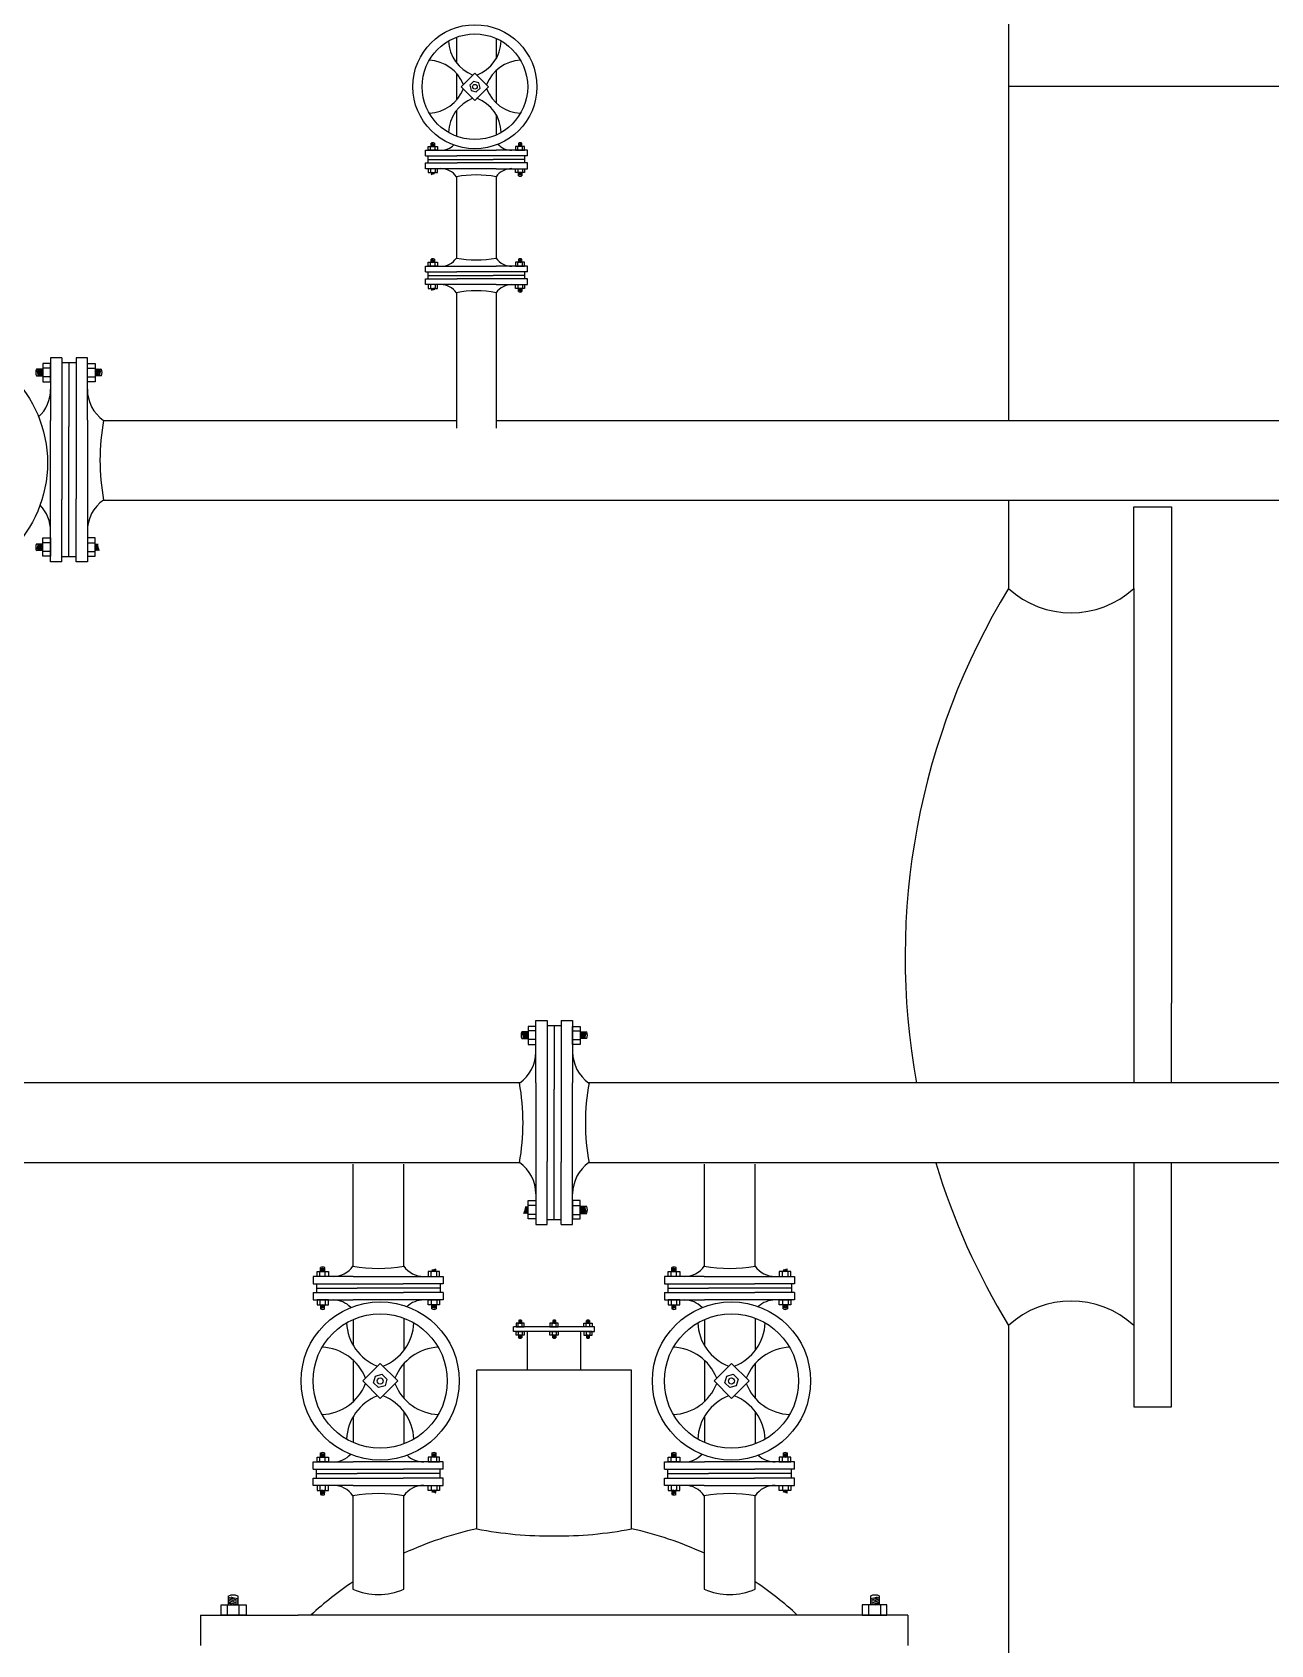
# Model space of a CAD drawing. Extents: x -30 to 1202, y 231 to 898.
# Drawn here: x 1166.629 to 1167.406, y 634.195 to 635.206 of the extents above; entities that cross this region are included whole.
import ezdxf

# ---------------------------------------------------------------- set-up
doc = ezdxf.new("R2010")
doc.units = 0
doc.header["$LTSCALE"] = 0.04
for name, color, linetype in [('0.1', 1, 'CONTINUOUS'), ('0.2', 2, 'CONTINUOUS'), ('0.3', 3, 'CONTINUOUS')]:
    doc.layers.add(name, color=color, linetype=linetype)

msp = doc.modelspace()

# ---------------------------------------------------------------- linework, layer by layer
at = {"layer": '0.1'}
for p, q in [((1166.8774, 635.132), (1166.8774, 635.1344)), ((1166.8774, 635.1344), (1166.8831, 635.1344)), ((1166.8831, 635.132), (1166.8774, 635.132)), ((1166.8788, 635.132), (1166.8788, 635.1344)), ((1166.8791, 635.1344), (1166.8791, 635.1364)), ((1166.8813, 635.1364), (1166.8813, 635.1344)), ((1166.8816, 635.132), (1166.8816, 635.1344)), ((1166.8831, 635.1344), (1166.8831, 635.132)), ((1166.9378, 635.1344), (1166.932, 635.1344)), ((1166.932, 635.1344), (1166.932, 635.132)), ((1166.932, 635.132), (1166.9378, 635.132)), ((1166.9336, 635.132), (1166.9336, 635.1344)), ((1166.9339, 635.1364), (1166.9339, 635.1344)), ((1166.9361, 635.1344), (1166.9361, 635.1364)), ((1166.9364, 635.132), (1166.9364, 635.1344)), ((1166.9378, 635.132), (1166.9378, 635.1344)), ((1166.8774, 635.1204), (1166.8774, 635.118)), ((1166.8831, 635.1204), (1166.8774, 635.1204)), ((1166.8774, 635.118), (1166.8831, 635.118)), ((1166.8788, 635.1204), (1166.8788, 635.118)), ((1166.8816, 635.1204), (1166.8816, 635.118)), ((1166.8831, 635.118), (1166.8831, 635.1204)), ((1166.932, 635.118), (1166.932, 635.1204)), ((1166.932, 635.1204), (1166.9378, 635.1204)), ((1166.9378, 635.118), (1166.932, 635.118)), ((1166.9336, 635.1204), (1166.9336, 635.118)), ((1166.9339, 635.116), (1166.9339, 635.118)), ((1166.9361, 635.118), (1166.9361, 635.116)), ((1166.9364, 635.1204), (1166.9364, 635.118)), ((1166.9378, 635.1204), (1166.9378, 635.118)), ((1166.8774, 635.0593), (1166.8774, 635.0617)), ((1166.8774, 635.0617), (1166.8831, 635.0617)), ((1166.8788, 635.0593), (1166.8788, 635.0617)), ((1166.8791, 635.0617), (1166.8791, 635.0637)), ((1166.8813, 635.0637), (1166.8813, 635.0617)), ((1166.8816, 635.0593), (1166.8816, 635.0617)), ((1166.8831, 635.0617), (1166.8831, 635.0593)), ((1166.9378, 635.0617), (1166.932, 635.0617)), ((1166.932, 635.0617), (1166.932, 635.0593)), ((1166.9336, 635.0593), (1166.9336, 635.0617)), ((1166.9339, 635.0637), (1166.9339, 635.0617)), ((1166.9361, 635.0617), (1166.9361, 635.0637)), ((1166.9364, 635.0593), (1166.9364, 635.0617)), ((1166.9378, 635.0593), (1166.9378, 635.0617)), ((1166.8831, 635.0593), (1166.8774, 635.0593)), ((1166.932, 635.0593), (1166.9378, 635.0593)), ((1166.8774, 635.0477), (1166.8774, 635.0453)), ((1166.8831, 635.0477), (1166.8774, 635.0477)), ((1166.8774, 635.0453), (1166.8831, 635.0453)), ((1166.8788, 635.0477), (1166.8788, 635.0453)), ((1166.8816, 635.0477), (1166.8816, 635.0453)), ((1166.8831, 635.0453), (1166.8831, 635.0477)), ((1166.932, 635.0453), (1166.932, 635.0477)), ((1166.932, 635.0477), (1166.9378, 635.0477)), ((1166.9378, 635.0453), (1166.932, 635.0453)), ((1166.9336, 635.0477), (1166.9336, 635.0453)), ((1166.9339, 635.0433), (1166.9339, 635.0453)), ((1166.9361, 635.0453), (1166.9361, 635.0433)), ((1166.9364, 635.0477), (1166.9364, 635.0453)), ((1166.9378, 635.0477), (1166.9378, 635.0453)), ((1166.6356, 634.9948), (1166.6317, 634.9948)), ((1166.6317, 634.9905), (1166.6356, 634.9905)), ((1166.6404, 634.9982), (1166.6356, 634.9982)), ((1166.6356, 634.9982), (1166.6356, 634.9867)), ((1166.6404, 634.9953), (1166.6356, 634.9953)), ((1166.6404, 634.9899), (1166.6356, 634.9899)), ((1166.6404, 634.9867), (1166.6404, 634.9982)), ((1166.6636, 634.9982), (1166.6684, 634.9982)), ((1166.6636, 634.9867), (1166.6636, 634.9982)), ((1166.6636, 634.9953), (1166.6684, 634.9953)), ((1166.6636, 634.9899), (1166.6684, 634.9899)), ((1166.6684, 634.9982), (1166.6684, 634.9867)), ((1166.6684, 634.9948), (1166.6724, 634.9948)), ((1166.6724, 634.9905), (1166.6684, 634.9905)), ((1166.6356, 634.9867), (1166.6404, 634.9867)), ((1166.6684, 634.9867), (1166.6636, 634.9867)), ((1166.6356, 634.8775), (1166.6356, 634.8889)), ((1166.6356, 634.8889), (1166.6404, 634.8889)), ((1166.6404, 634.8889), (1166.6404, 634.8775)), ((1166.6684, 634.8889), (1166.6636, 634.8889)), ((1166.6636, 634.8889), (1166.6636, 634.8775)), ((1166.6684, 634.8775), (1166.6684, 634.8889)), ((1166.6317, 634.8851), (1166.6356, 634.8851)), ((1166.6356, 634.8809), (1166.6317, 634.8809)), ((1166.6404, 634.8858), (1166.6356, 634.8858)), ((1166.6404, 634.8803), (1166.6356, 634.8803)), ((1166.6636, 634.8858), (1166.6684, 634.8858)), ((1166.6636, 634.8803), (1166.6684, 634.8803)), ((1166.6404, 634.8775), (1166.6356, 634.8775)), ((1166.6636, 634.8775), (1166.6684, 634.8775)), ((1166.94, 634.5792), (1166.936, 634.5792)), ((1166.9448, 634.5826), (1166.94, 634.5826)), ((1166.94, 634.5826), (1166.94, 634.5712)), ((1166.9448, 634.5798), (1166.94, 634.5798)), ((1166.9448, 634.5712), (1166.9448, 634.5826)), ((1166.9679, 634.5826), (1166.9727, 634.5826)), ((1166.9679, 634.5712), (1166.9679, 634.5826)), ((1166.9679, 634.5798), (1166.9727, 634.5798)), ((1166.9727, 634.5826), (1166.9727, 634.5712)), ((1166.9727, 634.5792), (1166.9767, 634.5792)), ((1166.936, 634.5749), (1166.94, 634.5749)), ((1166.9448, 634.5743), (1166.94, 634.5743)), ((1166.94, 634.5712), (1166.9448, 634.5712)), ((1166.9679, 634.5743), (1166.9727, 634.5743)), ((1166.9727, 634.5712), (1166.9679, 634.5712)), ((1166.9767, 634.5749), (1166.9727, 634.5749)), ((1166.94, 634.4619), (1166.94, 634.4734)), ((1166.94, 634.4734), (1166.9448, 634.4734)), ((1166.9448, 634.4702), (1166.94, 634.4702)), ((1166.9448, 634.4647), (1166.94, 634.4647)), ((1166.9448, 634.4734), (1166.9448, 634.4619)), ((1166.9727, 634.4734), (1166.9679, 634.4734)), ((1166.9679, 634.4734), (1166.9679, 634.4619)), ((1166.9679, 634.4702), (1166.9727, 634.4702)), ((1166.9679, 634.4647), (1166.9727, 634.4647)), ((1166.9727, 634.4619), (1166.9727, 634.4734)), ((1166.9767, 634.4696), (1166.9727, 634.4696)), ((1166.9727, 634.4653), (1166.9767, 634.4653)), ((1166.9448, 634.4619), (1166.94, 634.4619)), ((1166.9679, 634.4619), (1166.9727, 634.4619)), ((1166.8076, 634.4258), (1166.8076, 634.4288)), ((1166.8076, 634.4288), (1166.8149, 634.4288)), ((1166.8149, 634.4258), (1166.8076, 634.4258)), ((1166.8094, 634.4258), (1166.8094, 634.4288)), ((1166.8097, 634.4288), (1166.8097, 634.4314)), ((1166.8124, 634.4314), (1166.8124, 634.4288)), ((1166.8128, 634.4258), (1166.8128, 634.4288)), ((1166.8149, 634.4288), (1166.8149, 634.4258)), ((1166.8845, 634.4288), (1166.8772, 634.4288)), ((1166.8772, 634.4288), (1166.8772, 634.4258)), ((1166.8772, 634.4258), (1166.8845, 634.4258)), ((1166.8792, 634.4258), (1166.8792, 634.4288)), ((1166.8827, 634.4258), (1166.8827, 634.4288)), ((1166.8845, 634.4258), (1166.8845, 634.4288)), ((1167.0278, 634.4258), (1167.0278, 634.4288)), ((1167.0278, 634.4288), (1167.0351, 634.4288)), ((1167.0351, 634.4258), (1167.0278, 634.4258)), ((1167.0296, 634.4258), (1167.0296, 634.4288)), ((1167.03, 634.4288), (1167.03, 634.4314)), ((1167.0327, 634.4314), (1167.0327, 634.4288)), ((1167.0331, 634.4258), (1167.0331, 634.4288)), ((1167.0351, 634.4288), (1167.0351, 634.4258)), ((1167.1048, 634.4288), (1167.0975, 634.4288)), ((1167.0975, 634.4288), (1167.0975, 634.4258)), ((1167.0975, 634.4258), (1167.1048, 634.4258)), ((1167.0995, 634.4258), (1167.0995, 634.4288)), ((1167.103, 634.4258), (1167.103, 634.4288)), ((1167.1048, 634.4258), (1167.1048, 634.4288)), ((1166.8076, 634.411), (1166.8076, 634.408)), ((1166.8149, 634.411), (1166.8076, 634.411)), ((1166.8076, 634.408), (1166.8149, 634.408)), ((1166.8094, 634.411), (1166.8094, 634.408)), ((1166.8097, 634.408), (1166.8097, 634.4054)), ((1166.8124, 634.4054), (1166.8124, 634.408)), ((1166.8128, 634.411), (1166.8128, 634.408)), ((1166.8149, 634.408), (1166.8149, 634.411)), ((1166.8772, 634.408), (1166.8772, 634.411)), ((1166.8772, 634.411), (1166.8845, 634.411)), ((1166.8845, 634.408), (1166.8772, 634.408)), ((1166.8792, 634.411), (1166.8792, 634.408)), ((1166.8796, 634.4054), (1166.8796, 634.408)), ((1166.8823, 634.408), (1166.8823, 634.4054)), ((1166.8827, 634.411), (1166.8827, 634.408)), ((1166.8845, 634.411), (1166.8845, 634.408)), ((1167.0278, 634.411), (1167.0278, 634.408)), ((1167.0351, 634.411), (1167.0278, 634.411)), ((1167.0278, 634.408), (1167.0351, 634.408)), ((1167.0296, 634.411), (1167.0296, 634.408)), ((1167.03, 634.408), (1167.03, 634.4054)), ((1167.0327, 634.4054), (1167.0327, 634.408)), ((1167.0331, 634.411), (1167.0331, 634.408)), ((1167.0351, 634.408), (1167.0351, 634.411)), ((1167.0975, 634.408), (1167.0975, 634.411)), ((1167.0975, 634.411), (1167.1048, 634.411)), ((1167.1048, 634.408), (1167.0975, 634.408)), ((1167.0995, 634.411), (1167.0995, 634.408)), ((1167.0999, 634.4054), (1167.0999, 634.408)), ((1167.1026, 634.408), (1167.1026, 634.4054)), ((1167.103, 634.411), (1167.103, 634.408)), ((1167.1048, 634.411), (1167.1048, 634.408)), ((1166.9375, 634.3964), (1166.9324, 634.3964)), ((1166.9324, 634.3964), (1166.9324, 634.3942)), ((1166.9324, 634.3942), (1166.9375, 634.3942)), ((1166.9338, 634.3942), (1166.9338, 634.3964)), ((1166.9341, 634.3981), (1166.9341, 634.3964)), ((1166.936, 634.3964), (1166.936, 634.3981)), ((1166.9363, 634.3942), (1166.9363, 634.3964)), ((1166.9375, 634.3942), (1166.9375, 634.3964)), ((1166.9588, 634.3964), (1166.9537, 634.3964)), ((1166.9537, 634.3964), (1166.9537, 634.3942)), ((1166.9537, 634.3942), (1166.9588, 634.3942)), ((1166.9551, 634.3942), (1166.9551, 634.3964)), ((1166.9554, 634.3981), (1166.9554, 634.3964)), ((1166.9573, 634.3964), (1166.9573, 634.3981)), ((1166.9576, 634.3942), (1166.9576, 634.3964)), ((1166.9588, 634.3942), (1166.9588, 634.3964)), ((1166.975, 634.3942), (1166.975, 634.3964)), ((1166.975, 634.3964), (1166.9801, 634.3964)), ((1166.9801, 634.3942), (1166.975, 634.3942)), ((1166.9763, 634.3942), (1166.9763, 634.3964)), ((1166.9765, 634.3964), (1166.9765, 634.3981)), ((1166.9785, 634.3981), (1166.9785, 634.3964)), ((1166.9787, 634.3942), (1166.9787, 634.3964)), ((1166.9801, 634.3964), (1166.9801, 634.3942)), ((1166.9324, 634.389), (1166.9324, 634.3912)), ((1166.9324, 634.3912), (1166.9375, 634.3912)), ((1166.9375, 634.389), (1166.9324, 634.389)), ((1166.9338, 634.3912), (1166.9338, 634.389)), ((1166.9341, 634.3872), (1166.9341, 634.389)), ((1166.936, 634.389), (1166.936, 634.3872)), ((1166.9363, 634.3912), (1166.9363, 634.389)), ((1166.9375, 634.3912), (1166.9375, 634.389)), ((1166.9537, 634.389), (1166.9537, 634.3912)), ((1166.9537, 634.3912), (1166.9588, 634.3912)), ((1166.9588, 634.389), (1166.9537, 634.389)), ((1166.9551, 634.3912), (1166.9551, 634.389)), ((1166.9554, 634.3872), (1166.9554, 634.389)), ((1166.9573, 634.389), (1166.9573, 634.3872)), ((1166.9576, 634.3912), (1166.9576, 634.389)), ((1166.9588, 634.3912), (1166.9588, 634.389)), ((1166.975, 634.3912), (1166.975, 634.389)), ((1166.9801, 634.3912), (1166.975, 634.3912)), ((1166.975, 634.389), (1166.9801, 634.389)), ((1166.9763, 634.3912), (1166.9763, 634.389)), ((1166.9765, 634.389), (1166.9765, 634.3872)), ((1166.9785, 634.3872), (1166.9785, 634.389)), ((1166.9787, 634.3912), (1166.9787, 634.389)), ((1166.9801, 634.389), (1166.9801, 634.3912)), ((1166.8076, 634.3095), (1166.8076, 634.3125)), ((1166.8076, 634.3125), (1166.8149, 634.3125)), ((1166.8094, 634.3095), (1166.8094, 634.3125)), ((1166.8097, 634.3125), (1166.8097, 634.3151)), ((1166.8124, 634.3151), (1166.8124, 634.3125)), ((1166.8128, 634.3095), (1166.8128, 634.3125)), ((1166.8149, 634.3125), (1166.8149, 634.3095)), ((1166.8845, 634.3125), (1166.8772, 634.3125)), ((1166.8772, 634.3125), (1166.8772, 634.3095)), ((1166.8792, 634.3095), (1166.8792, 634.3125)), ((1166.8796, 634.3151), (1166.8796, 634.3125)), ((1166.8823, 634.3125), (1166.8823, 634.3151)), ((1166.8827, 634.3095), (1166.8827, 634.3125)), ((1166.8845, 634.3095), (1166.8845, 634.3125)), ((1167.0278, 634.3095), (1167.0278, 634.3125)), ((1167.0278, 634.3125), (1167.0351, 634.3125)), ((1167.0296, 634.3095), (1167.0296, 634.3125)), ((1167.03, 634.3125), (1167.03, 634.3151)), ((1167.0327, 634.3151), (1167.0327, 634.3125)), ((1167.0331, 634.3095), (1167.0331, 634.3125)), ((1167.0351, 634.3125), (1167.0351, 634.3095)), ((1167.1048, 634.3125), (1167.0975, 634.3125)), ((1167.0975, 634.3125), (1167.0975, 634.3095)), ((1167.0995, 634.3095), (1167.0995, 634.3125)), ((1167.0999, 634.3151), (1167.0999, 634.3125)), ((1167.1026, 634.3125), (1167.1026, 634.3151)), ((1167.103, 634.3095), (1167.103, 634.3125)), ((1167.1048, 634.3095), (1167.1048, 634.3125)), ((1166.8149, 634.3095), (1166.8076, 634.3095)), ((1166.8772, 634.3095), (1166.8845, 634.3095)), ((1167.0351, 634.3095), (1167.0278, 634.3095)), ((1167.0975, 634.3095), (1167.1048, 634.3095)), ((1166.8076, 634.2947), (1166.8076, 634.2916)), ((1166.8149, 634.2947), (1166.8076, 634.2947)), ((1166.8094, 634.2947), (1166.8094, 634.2916)), ((1166.8128, 634.2947), (1166.8128, 634.2916)), ((1166.8149, 634.2916), (1166.8149, 634.2947)), ((1166.8772, 634.2916), (1166.8772, 634.2947)), ((1166.8772, 634.2947), (1166.8845, 634.2947)), ((1166.8792, 634.2947), (1166.8792, 634.2916)), ((1166.8827, 634.2947), (1166.8827, 634.2916)), ((1166.8845, 634.2947), (1166.8845, 634.2916)), ((1167.0278, 634.2947), (1167.0278, 634.2916)), ((1167.0351, 634.2947), (1167.0278, 634.2947)), ((1167.0296, 634.2947), (1167.0296, 634.2916)), ((1167.0331, 634.2947), (1167.0331, 634.2916)), ((1167.0351, 634.2916), (1167.0351, 634.2947)), ((1167.0975, 634.2916), (1167.0975, 634.2947)), ((1167.0975, 634.2947), (1167.1048, 634.2947)), ((1167.0995, 634.2947), (1167.0995, 634.2916)), ((1167.103, 634.2947), (1167.103, 634.2916)), ((1167.1048, 634.2947), (1167.1048, 634.2916)), ((1166.8076, 634.2916), (1166.8149, 634.2916)), ((1166.8097, 634.2916), (1166.8097, 634.2891)), ((1166.8124, 634.2891), (1166.8124, 634.2916)), ((1166.8845, 634.2916), (1166.8772, 634.2916)), ((1167.0278, 634.2916), (1167.0351, 634.2916)), ((1167.03, 634.2916), (1167.03, 634.2891)), ((1167.0327, 634.2891), (1167.0327, 634.2916)), ((1167.1048, 634.2916), (1167.0975, 634.2916)), ((1166.7522, 634.2199), (1166.7522, 634.2254)), ((1166.758, 634.2254), (1166.758, 634.2199)), ((1167.1546, 634.2254), (1167.1546, 634.2199)), ((1167.1604, 634.2199), (1167.1604, 634.2254)), ((1166.7475, 634.2134), (1166.7475, 634.2199)), ((1166.7475, 634.2199), (1166.7631, 634.2199)), ((1166.7631, 634.2134), (1166.7475, 634.2134)), ((1166.7514, 634.2134), (1166.7514, 634.2199)), ((1166.7588, 634.2134), (1166.7588, 634.2199)), ((1166.7631, 634.2199), (1166.7631, 634.2134)), ((1167.165, 634.2199), (1167.1494, 634.2199)), ((1167.1494, 634.2199), (1167.1494, 634.2134)), ((1167.1494, 634.2134), (1167.165, 634.2134)), ((1167.1537, 634.2134), (1167.1537, 634.2199)), ((1167.1612, 634.2134), (1167.1612, 634.2199)), ((1167.165, 634.2134), (1167.165, 634.2199))]:
    msp.add_line(p, q, dxfattribs=at)
for centre, radius, start, end in [((1166.8802, 635.1341), 0.00254, 65.0757, 114.9243), ((1166.8818, 635.1417), 0.00618, 244.1183, 264.7896), ((1166.8818, 635.1413), 0.00618, 244.1183, 264.7896), ((1166.8818, 635.141), 0.00618, 244.1183, 264.7896), ((1166.8818, 635.1406), 0.00618, 244.1183, 264.7896), ((1166.8818, 635.1404), 0.00618, 244.1183, 254.2835), ((1166.8818, 635.142), 0.00618, 249.0423, 264.7896), ((1166.935, 635.1341), 0.00254, 65.0757, 114.9243), ((1166.9334, 635.142), 0.00618, 275.2104, 290.9577), ((1166.9334, 635.1417), 0.00618, 275.2104, 295.8817), ((1166.9334, 635.1413), 0.00618, 275.2104, 295.8817), ((1166.9334, 635.141), 0.00618, 275.2104, 295.8817), ((1166.9334, 635.1406), 0.00618, 275.2104, 295.8817), ((1166.9334, 635.1404), 0.00618, 285.7165, 295.8817), ((1166.8818, 635.1118), 0.00618, 95.2104, 115.8817), ((1166.8818, 635.1121), 0.00618, 105.7165, 115.8817), ((1166.8818, 635.1115), 0.00618, 95.2104, 115.8817), ((1166.8818, 635.1111), 0.00618, 95.2104, 115.8817), ((1166.9334, 635.1118), 0.00618, 64.1183, 84.7896), ((1166.9334, 635.1115), 0.00618, 64.1183, 84.7896), ((1166.9334, 635.1111), 0.00618, 64.1183, 84.7896), ((1166.9334, 635.1108), 0.00618, 64.1183, 84.7896), ((1166.9334, 635.1105), 0.00618, 69.0423, 84.7896), ((1166.935, 635.1183), 0.00254, 245.0757, 294.9243), ((1166.9334, 635.1121), 0.00618, 64.1183, 74.2835), ((1166.8802, 635.0614), 0.00254, 65.0757, 114.9243), ((1166.8818, 635.0689), 0.00618, 244.1183, 264.7896), ((1166.8818, 635.0686), 0.00618, 244.1183, 264.7896), ((1166.8818, 635.0682), 0.00618, 244.1183, 264.7896), ((1166.8818, 635.0679), 0.00618, 244.1183, 264.7896), ((1166.8818, 635.0676), 0.00618, 244.1183, 254.2835), ((1166.8818, 635.0692), 0.00618, 249.0423, 264.7896), ((1166.935, 635.0614), 0.00254, 65.0757, 114.9243), ((1166.9334, 635.0692), 0.00618, 275.2104, 290.9577), ((1166.9334, 635.0689), 0.00618, 275.2104, 295.8817), ((1166.9334, 635.0686), 0.00618, 275.2104, 295.8817), ((1166.9334, 635.0682), 0.00618, 275.2104, 295.8817), ((1166.9334, 635.0679), 0.00618, 275.2104, 295.8817), ((1166.9334, 635.0676), 0.00618, 285.7165, 295.8817), ((1166.8818, 635.0393), 0.00618, 105.7165, 115.8817), ((1166.8818, 635.0391), 0.00618, 95.2104, 115.8817), ((1166.8818, 635.0387), 0.00618, 95.2104, 115.8817), ((1166.8818, 635.0384), 0.00618, 95.2104, 115.8817), ((1166.9334, 635.0391), 0.00618, 64.1183, 84.7896), ((1166.9334, 635.0387), 0.00618, 64.1183, 84.7896), ((1166.9334, 635.0384), 0.00618, 64.1183, 84.7896), ((1166.9334, 635.038), 0.00618, 64.1183, 84.7896), ((1166.9334, 635.0377), 0.00618, 69.0423, 84.7896), ((1166.935, 635.0456), 0.00254, 245.0757, 294.9243), ((1166.9334, 635.0393), 0.00618, 64.1183, 74.2835), ((1166.6363, 634.9926), 0.00507, 155.0757, 204.9243), ((1166.6205, 634.9894), 0.0124, 5.2104, 20.9577), ((1166.6211, 634.9894), 0.0124, 5.2104, 25.8817), ((1166.6218, 634.9894), 0.0124, 5.2104, 25.8817), ((1166.6225, 634.9894), 0.0124, 5.2104, 25.8817), ((1166.6232, 634.9894), 0.0124, 5.2104, 25.8817), ((1166.6237, 634.9894), 0.0124, 15.7165, 25.8817), ((1166.6803, 634.9894), 0.0124, 154.1183, 164.2835), ((1166.6809, 634.9894), 0.0124, 154.1183, 174.7896), ((1166.6815, 634.9894), 0.0124, 154.1183, 174.7896), ((1166.6822, 634.9894), 0.0124, 154.1183, 174.7896), ((1166.6829, 634.9894), 0.0124, 154.1183, 174.7896), ((1166.6835, 634.9894), 0.0124, 159.0423, 174.7896), ((1166.6678, 634.9926), 0.00507, 335.0757, 24.9243), ((1166.6363, 634.883), 0.00507, 155.0757, 204.9243), ((1166.6205, 634.8863), 0.0124, 339.0423, 354.7896), ((1166.6211, 634.8863), 0.0124, 334.1183, 354.7896), ((1166.6218, 634.8863), 0.0124, 334.1183, 354.7896), ((1166.6225, 634.8863), 0.0124, 334.1183, 354.7896), ((1166.6232, 634.8863), 0.0124, 334.1183, 354.7896), ((1166.6237, 634.8863), 0.0124, 334.1183, 344.2835), ((1166.6803, 634.8863), 0.0124, 195.7165, 205.8817), ((1166.6809, 634.8863), 0.0124, 185.2104, 205.8817), ((1166.6815, 634.8863), 0.0124, 185.2104, 205.8817), ((1166.6822, 634.8863), 0.0124, 185.2104, 205.8817), ((1166.9406, 634.5771), 0.00507, 155.0757, 204.9243), ((1166.9248, 634.5738), 0.0124, 5.2104, 20.9577), ((1166.9255, 634.5738), 0.0124, 5.2104, 25.8817), ((1166.9261, 634.5738), 0.0124, 5.2104, 25.8817), ((1166.9268, 634.5738), 0.0124, 5.2104, 25.8817), ((1166.9275, 634.5738), 0.0124, 5.2104, 25.8817), ((1166.9281, 634.5738), 0.0124, 15.7165, 25.8817), ((1166.9846, 634.5738), 0.0124, 154.1183, 164.2835), ((1166.9852, 634.5738), 0.0124, 154.1183, 174.7896), ((1166.9858, 634.5738), 0.0124, 154.1183, 174.7896), ((1166.9865, 634.5738), 0.0124, 154.1183, 174.7896), ((1166.9872, 634.5738), 0.0124, 154.1183, 174.7896), ((1166.9878, 634.5738), 0.0124, 159.0423, 174.7896), ((1166.9721, 634.5771), 0.00507, 335.0757, 24.9243), ((1166.9261, 634.4707), 0.0124, 334.1183, 354.7896), ((1166.9268, 634.4707), 0.0124, 334.1183, 354.7896), ((1166.9275, 634.4707), 0.0124, 334.1183, 354.7896), ((1166.9281, 634.4707), 0.0124, 334.1183, 344.2835), ((1166.9846, 634.4707), 0.0124, 195.7165, 205.8817), ((1166.9852, 634.4707), 0.0124, 185.2104, 205.8817), ((1166.9858, 634.4707), 0.0124, 185.2104, 205.8817), ((1166.9865, 634.4707), 0.0124, 185.2104, 205.8817), ((1166.9872, 634.4707), 0.0124, 185.2104, 205.8817), ((1166.9878, 634.4707), 0.0124, 185.2104, 200.9577), ((1166.9721, 634.4675), 0.00507, 335.0757, 24.9243), ((1166.8111, 634.4284), 0.00323, 65.0757, 114.9243), ((1166.8132, 634.4381), 0.00788, 244.1183, 264.7896), ((1166.8132, 634.4377), 0.00788, 244.1183, 264.7896), ((1166.8132, 634.4372), 0.00788, 244.1183, 264.7896), ((1166.8132, 634.4368), 0.00788, 244.1183, 264.7896), ((1166.8132, 634.4364), 0.00788, 244.1183, 254.2835), ((1166.8132, 634.4385), 0.00788, 249.0423, 264.7896), ((1166.8789, 634.4377), 0.00788, 275.2104, 295.8817), ((1166.8789, 634.4372), 0.00788, 275.2104, 295.8817), ((1166.8789, 634.4368), 0.00788, 275.2104, 295.8817), ((1166.8789, 634.4364), 0.00788, 285.7165, 295.8817), ((1167.0314, 634.4284), 0.00323, 65.0757, 114.9243), ((1167.0334, 634.4381), 0.00788, 244.1183, 264.7896), ((1167.0334, 634.4377), 0.00788, 244.1183, 264.7896), ((1167.0334, 634.4372), 0.00788, 244.1183, 264.7896), ((1167.0334, 634.4368), 0.00788, 244.1183, 264.7896), ((1167.0334, 634.4364), 0.00788, 244.1183, 254.2835), ((1167.0334, 634.4385), 0.00788, 249.0423, 264.7896), ((1167.0991, 634.4377), 0.00788, 275.2104, 295.8817), ((1167.0991, 634.4372), 0.00788, 275.2104, 295.8817), ((1167.0991, 634.4368), 0.00788, 275.2104, 295.8817), ((1167.0991, 634.4364), 0.00788, 285.7165, 295.8817), ((1166.8132, 634.4004), 0.00788, 105.7165, 115.8817), ((1166.8132, 634.4), 0.00788, 95.2104, 115.8817), ((1166.8132, 634.3996), 0.00788, 95.2104, 115.8817), ((1166.8132, 634.3991), 0.00788, 95.2104, 115.8817), ((1166.8132, 634.3987), 0.00788, 95.2104, 115.8817), ((1166.8111, 634.4083), 0.00323, 245.0757, 294.9243), ((1166.8132, 634.3983), 0.00788, 95.2104, 110.9577), ((1166.8789, 634.4), 0.00788, 64.1183, 84.7896), ((1166.8789, 634.3996), 0.00788, 64.1183, 84.7896), ((1166.8789, 634.3991), 0.00788, 64.1183, 84.7896), ((1166.8789, 634.3987), 0.00788, 64.1183, 84.7896), ((1166.8789, 634.3983), 0.00788, 69.0423, 84.7896), ((1166.881, 634.4083), 0.00323, 245.0757, 294.9243), ((1166.8789, 634.4004), 0.00788, 64.1183, 74.2835), ((1167.0334, 634.4004), 0.00788, 105.7165, 115.8817), ((1167.0334, 634.4), 0.00788, 95.2104, 115.8817), ((1167.0334, 634.3996), 0.00788, 95.2104, 115.8817), ((1167.0334, 634.3991), 0.00788, 95.2104, 115.8817), ((1167.0334, 634.3987), 0.00788, 95.2104, 115.8817), ((1167.0314, 634.4083), 0.00323, 245.0757, 294.9243), ((1167.0334, 634.3983), 0.00788, 95.2104, 110.9577), ((1167.0991, 634.4), 0.00788, 64.1183, 84.7896), ((1167.0991, 634.3996), 0.00788, 64.1183, 84.7896), ((1167.0991, 634.3991), 0.00788, 64.1183, 84.7896), ((1167.0991, 634.3987), 0.00788, 64.1183, 84.7896), ((1167.0991, 634.3983), 0.00788, 69.0423, 84.7896), ((1167.1012, 634.4083), 0.00323, 245.0757, 294.9243), ((1167.0991, 634.4004), 0.00788, 64.1183, 74.2835), ((1166.935, 634.3961), 0.00226, 65.0757, 114.9243), ((1166.9336, 634.4031), 0.00552, 275.2104, 290.9577), ((1166.9336, 634.4028), 0.00552, 275.2104, 295.8817), ((1166.9336, 634.4025), 0.00552, 275.2104, 295.8817), ((1166.9336, 634.4022), 0.00552, 275.2104, 295.8817), ((1166.9336, 634.4019), 0.00552, 275.2104, 295.8817), ((1166.9336, 634.4017), 0.00552, 285.7165, 295.8817), ((1166.9564, 634.3961), 0.00226, 65.0757, 114.9243), ((1166.9549, 634.4031), 0.00552, 275.2104, 290.9577), ((1166.9549, 634.4028), 0.00552, 275.2104, 295.8817), ((1166.9549, 634.4025), 0.00552, 275.2104, 295.8817), ((1166.9549, 634.4022), 0.00552, 275.2104, 295.8817), ((1166.9549, 634.4019), 0.00552, 275.2104, 295.8817), ((1166.9549, 634.4017), 0.00552, 285.7165, 295.8817), ((1166.9775, 634.3961), 0.00226, 65.0757, 114.9243), ((1166.979, 634.4028), 0.00552, 244.1183, 264.7896), ((1166.979, 634.4025), 0.00552, 244.1183, 264.7896), ((1166.979, 634.4022), 0.00552, 244.1183, 264.7896), ((1166.979, 634.4019), 0.00552, 244.1183, 264.7896), ((1166.979, 634.4017), 0.00552, 244.1183, 254.2835), ((1166.979, 634.4031), 0.00552, 249.0423, 264.7896), ((1166.9336, 634.3835), 0.00552, 64.1183, 84.7896), ((1166.9336, 634.3832), 0.00552, 64.1183, 84.7896), ((1166.9336, 634.3828), 0.00552, 64.1183, 84.7896), ((1166.9336, 634.3825), 0.00552, 64.1183, 84.7896), ((1166.9336, 634.3823), 0.00552, 69.0423, 84.7896), ((1166.935, 634.3893), 0.00226, 245.0757, 294.9243), ((1166.9336, 634.3837), 0.00552, 64.1183, 74.2835), ((1166.9549, 634.3835), 0.00552, 64.1183, 84.7896), ((1166.9549, 634.3832), 0.00552, 64.1183, 84.7896), ((1166.9549, 634.3828), 0.00552, 64.1183, 84.7896), ((1166.9549, 634.3825), 0.00552, 64.1183, 84.7896), ((1166.9549, 634.3823), 0.00552, 69.0423, 84.7896), ((1166.9564, 634.3893), 0.00226, 245.0757, 294.9243), ((1166.9549, 634.3837), 0.00552, 64.1183, 74.2835), ((1166.979, 634.3837), 0.00552, 105.7165, 115.8817), ((1166.979, 634.3835), 0.00552, 95.2104, 115.8817), ((1166.979, 634.3832), 0.00552, 95.2104, 115.8817), ((1166.979, 634.3828), 0.00552, 95.2104, 115.8817), ((1166.979, 634.3825), 0.00552, 95.2104, 115.8817), ((1166.9775, 634.3893), 0.00226, 245.0757, 294.9243), ((1166.979, 634.3823), 0.00552, 95.2104, 110.9577), ((1166.8111, 634.3121), 0.00323, 65.0757, 114.9243), ((1166.8132, 634.3218), 0.00788, 244.1183, 264.7896), ((1166.8132, 634.3213), 0.00788, 244.1183, 264.7896), ((1166.8132, 634.3209), 0.00788, 244.1183, 264.7896), ((1166.8132, 634.3205), 0.00788, 244.1183, 264.7896), ((1166.8132, 634.3201), 0.00788, 244.1183, 254.2835), ((1166.8132, 634.3221), 0.00788, 249.0423, 264.7896), ((1166.881, 634.3121), 0.00323, 65.0757, 114.9243), ((1166.8789, 634.3221), 0.00788, 275.2104, 290.9577), ((1166.8789, 634.3218), 0.00788, 275.2104, 295.8817), ((1166.8789, 634.3213), 0.00788, 275.2104, 295.8817), ((1166.8789, 634.3209), 0.00788, 275.2104, 295.8817), ((1166.8789, 634.3205), 0.00788, 275.2104, 295.8817), ((1166.8789, 634.3201), 0.00788, 285.7165, 295.8817), ((1167.0314, 634.3121), 0.00323, 65.0757, 114.9243), ((1167.0334, 634.3218), 0.00788, 244.1183, 264.7896), ((1167.0334, 634.3213), 0.00788, 244.1183, 264.7896), ((1167.0334, 634.3209), 0.00788, 244.1183, 264.7896), ((1167.0334, 634.3205), 0.00788, 244.1183, 264.7896), ((1167.0334, 634.3201), 0.00788, 244.1183, 254.2835), ((1167.0334, 634.3221), 0.00788, 249.0423, 264.7896), ((1167.1012, 634.3121), 0.00323, 65.0757, 114.9243), ((1167.0991, 634.3221), 0.00788, 275.2104, 290.9577), ((1167.0991, 634.3218), 0.00788, 275.2104, 295.8817), ((1167.0991, 634.3213), 0.00788, 275.2104, 295.8817), ((1167.0991, 634.3209), 0.00788, 275.2104, 295.8817), ((1167.0991, 634.3205), 0.00788, 275.2104, 295.8817), ((1167.0991, 634.3201), 0.00788, 285.7165, 295.8817), ((1166.8132, 634.2841), 0.00788, 105.7165, 115.8817), ((1166.8132, 634.2837), 0.00788, 95.2104, 115.8817), ((1166.8132, 634.2833), 0.00788, 95.2104, 115.8817), ((1166.8132, 634.2828), 0.00788, 95.2104, 115.8817), ((1166.8132, 634.2824), 0.00788, 95.2104, 115.8817), ((1166.8111, 634.292), 0.00323, 245.0757, 294.9243), ((1166.8132, 634.282), 0.00788, 95.2104, 110.9577), ((1166.8789, 634.2837), 0.00788, 64.1183, 84.7896), ((1166.8789, 634.2833), 0.00788, 64.1183, 84.7896), ((1166.8789, 634.2828), 0.00788, 64.1183, 84.7896), ((1166.8789, 634.2841), 0.00788, 64.1183, 74.2835), ((1167.0334, 634.2841), 0.00788, 105.7165, 115.8817), ((1167.0334, 634.2837), 0.00788, 95.2104, 115.8817), ((1167.0334, 634.2833), 0.00788, 95.2104, 115.8817), ((1167.0334, 634.2828), 0.00788, 95.2104, 115.8817), ((1167.0334, 634.2824), 0.00788, 95.2104, 115.8817), ((1167.0314, 634.292), 0.00323, 245.0757, 294.9243), ((1167.0334, 634.282), 0.00788, 95.2104, 110.9577), ((1167.0991, 634.2837), 0.00788, 64.1183, 84.7896), ((1167.0991, 634.2833), 0.00788, 64.1183, 84.7896), ((1167.0991, 634.2828), 0.00788, 64.1183, 84.7896), ((1167.0991, 634.2841), 0.00788, 64.1183, 74.2835), ((1166.7551, 634.2191), 0.0069, 65.0757, 114.9243), ((1166.7595, 634.2397), 0.0168, 244.1183, 264.7896), ((1166.7595, 634.2388), 0.0168, 244.1183, 264.7896), ((1166.7595, 634.2378), 0.0168, 244.1183, 264.7896), ((1166.7595, 634.2369), 0.0168, 244.1183, 264.7896), ((1166.7595, 634.2405), 0.0168, 249.0423, 264.7896), ((1167.1575, 634.2191), 0.0069, 65.0757, 114.9243), ((1167.153, 634.2405), 0.0168, 275.2104, 290.9577), ((1167.153, 634.2397), 0.0168, 275.2104, 295.8817), ((1167.153, 634.2388), 0.0168, 275.2104, 295.8817), ((1167.153, 634.2378), 0.0168, 275.2104, 295.8817), ((1167.153, 634.2369), 0.0168, 275.2104, 295.8817), ((1166.7595, 634.2361), 0.0168, 244.1183, 254.2835), ((1167.153, 634.2361), 0.0168, 285.7165, 295.8817)]:
    msp.add_arc(centre, radius, start, end, dxfattribs=at)
at = {"layer": '0.2'}
for p, q in [((1167.2412, 635.2734), (1167.2412, 634.9626)), ((1166.895, 635.2028), (1166.895, 635.1868)), ((1166.895, 635.2028), (1166.895, 635.1868)), ((1166.92, 635.2021), (1166.92, 635.1894)), ((1166.92, 635.2021), (1166.92, 635.1894)), ((1166.92, 635.1821), (1166.92, 635.1616)), ((1166.92, 635.1821), (1166.92, 635.1616)), ((1166.895, 635.1803), (1166.895, 635.1634)), ((1166.895, 635.1803), (1166.895, 635.1634)), ((1166.895, 635.1779), (1166.895, 635.1658)), ((1166.898, 635.1718), (1166.9066, 635.1804)), ((1166.9066, 635.1632), (1166.898, 635.1718)), ((1166.9066, 635.1804), (1166.9152, 635.1718)), ((1166.9152, 635.1718), (1166.9066, 635.1632)), ((1167.2412, 635.1721), (1168.3231, 635.1721)), ((1166.895, 635.1568), (1166.895, 635.1409)), ((1166.895, 635.1568), (1166.895, 635.1409)), ((1166.92, 635.1543), (1166.92, 635.1416)), ((1166.92, 635.1543), (1166.92, 635.1416)), ((1166.8756, 635.1284), (1166.8756, 635.132)), ((1166.8756, 635.132), (1166.92, 635.132)), ((1166.9396, 635.132), (1166.92, 635.132)), ((1166.9396, 635.1284), (1166.9396, 635.132)), ((1166.8756, 635.1284), (1166.8952, 635.1284)), ((1166.8756, 635.1204), (1166.8756, 635.124)), ((1166.8756, 635.124), (1166.8954, 635.124)), ((1166.8772, 635.124), (1166.8772, 635.1284)), ((1166.8772, 635.1262), (1166.918, 635.1262)), ((1166.9396, 635.1284), (1166.8952, 635.1284)), ((1166.9396, 635.124), (1166.8954, 635.124)), ((1166.938, 635.1262), (1166.918, 635.1262)), ((1166.938, 635.124), (1166.938, 635.1284)), ((1166.9396, 635.1204), (1166.9396, 635.124)), ((1166.92, 635.1204), (1166.8756, 635.1204)), ((1166.895, 635.1153), (1166.895, 635.0644)), ((1166.92, 635.1204), (1166.9396, 635.1204)), ((1166.92, 635.1153), (1166.92, 635.0644)), ((1166.8756, 635.0557), (1166.8756, 635.0593)), ((1166.8756, 635.0593), (1166.92, 635.0593)), ((1166.8756, 635.0557), (1166.8952, 635.0557)), ((1166.8756, 635.0477), (1166.8756, 635.0513)), ((1166.8756, 635.0513), (1166.8954, 635.0513)), ((1166.8772, 635.0513), (1166.8772, 635.0557)), ((1166.8772, 635.0535), (1166.918, 635.0535)), ((1166.9396, 635.0557), (1166.8952, 635.0557)), ((1166.9396, 635.0513), (1166.8954, 635.0513)), ((1166.938, 635.0535), (1166.918, 635.0535)), ((1166.9396, 635.0593), (1166.92, 635.0593)), ((1166.938, 635.0513), (1166.938, 635.0557)), ((1166.9396, 635.0557), (1166.9396, 635.0593)), ((1166.9396, 635.0477), (1166.9396, 635.0513)), ((1166.92, 635.0477), (1166.8756, 635.0477)), ((1166.895, 635.0426), (1166.895, 634.9576)), ((1166.92, 635.0477), (1166.9396, 635.0477)), ((1166.92, 635.0426), (1166.92, 634.9576)), ((1166.6476, 635.0018), (1166.6404, 635.0018)), ((1166.6404, 635.0018), (1166.6404, 634.9626)), ((1166.6476, 635.0018), (1166.6476, 634.913)), ((1166.6636, 635.0018), (1166.6565, 635.0018)), ((1166.6565, 635.0018), (1166.6565, 634.9133)), ((1166.6636, 634.9627), (1166.6636, 635.0018)), ((1166.6565, 634.9987), (1166.6476, 634.9987)), ((1166.652, 634.9987), (1166.652, 634.9587)), ((1166.6404, 634.8739), (1166.6404, 634.9626)), ((1166.6636, 634.9627), (1166.6636, 634.8739)), ((1166.652, 634.877), (1166.652, 634.9587)), ((1166.6476, 634.8739), (1166.6476, 634.913)), ((1166.6565, 634.8739), (1166.6565, 634.9133)), ((1167.2412, 634.9126), (1167.2412, 634.8572)), ((1167.3198, 634.9083), (1167.3434, 634.9083)), ((1167.3198, 634.8572), (1167.3198, 634.9083)), ((1167.3434, 634.9083), (1167.3434, 634.5971)), ((1166.6476, 634.8739), (1166.6404, 634.8739)), ((1166.6565, 634.877), (1166.6476, 634.877)), ((1166.6636, 634.8739), (1166.6565, 634.8739)), ((1167.3198, 634.8572), (1167.3198, 634.5471)), ((1167.3434, 634.5471), (1167.3434, 634.5971)), ((1166.9448, 634.5472), (1166.9448, 634.5862)), ((1166.9448, 634.5862), (1166.9519, 634.5862)), ((1166.9519, 634.5862), (1166.9519, 634.4978)), ((1166.9608, 634.5862), (1166.9608, 634.4974)), ((1166.9608, 634.5862), (1166.9679, 634.5862)), ((1166.9679, 634.5862), (1166.9679, 634.5471)), ((1166.9519, 634.5831), (1166.9608, 634.5831)), ((1166.9563, 634.5831), (1166.9563, 634.5432)), ((1166.9448, 634.5472), (1166.9448, 634.4583)), ((1166.9679, 634.4583), (1166.9679, 634.5471)), ((1166.9563, 634.4614), (1166.9563, 634.5432)), ((1166.9519, 634.4583), (1166.9519, 634.4978)), ((1166.9608, 634.4583), (1166.9608, 634.4974)), ((1167.3198, 634.4971), (1167.3198, 634.395)), ((1167.3434, 634.3439), (1167.3434, 634.4971)), ((1166.9448, 634.4583), (1166.9519, 634.4583)), ((1166.9519, 634.4614), (1166.9608, 634.4614)), ((1166.9608, 634.4583), (1166.9679, 634.4583)), ((1166.8302, 634.4258), (1166.8052, 634.4258)), ((1166.8052, 634.4258), (1166.8052, 634.4212)), ((1166.8302, 634.4258), (1166.8868, 634.4258)), ((1166.8868, 634.4258), (1166.8868, 634.4212)), ((1167.0504, 634.4258), (1167.0255, 634.4258)), ((1167.0255, 634.4258), (1167.0255, 634.4212)), ((1167.0504, 634.4258), (1167.1071, 634.4258)), ((1167.1071, 634.4258), (1167.1071, 634.4212)), ((1166.8052, 634.4212), (1166.8616, 634.4212)), ((1166.8052, 634.4156), (1166.8618, 634.4156)), ((1166.8052, 634.4156), (1166.8052, 634.411)), ((1166.8072, 634.4212), (1166.8072, 634.4156)), ((1166.8072, 634.4184), (1166.8327, 634.4184)), ((1166.8848, 634.4184), (1166.8327, 634.4184)), ((1166.8868, 634.4212), (1166.8616, 634.4212)), ((1166.8868, 634.4156), (1166.8618, 634.4156)), ((1166.8848, 634.4212), (1166.8848, 634.4156)), ((1166.8868, 634.4156), (1166.8868, 634.411)), ((1167.0255, 634.4212), (1167.0819, 634.4212)), ((1167.0255, 634.4156), (1167.0821, 634.4156)), ((1167.0255, 634.4156), (1167.0255, 634.411)), ((1167.0275, 634.4212), (1167.0275, 634.4156)), ((1167.0275, 634.4184), (1167.053, 634.4184)), ((1167.1051, 634.4184), (1167.053, 634.4184)), ((1167.1071, 634.4212), (1167.0819, 634.4212)), ((1167.1071, 634.4156), (1167.0821, 634.4156)), ((1167.1051, 634.4212), (1167.1051, 634.4156)), ((1167.1071, 634.4156), (1167.1071, 634.411)), ((1166.8052, 634.411), (1166.8302, 634.411)), ((1166.8868, 634.411), (1166.8302, 634.411)), ((1167.0255, 634.411), (1167.0505, 634.411)), ((1167.1071, 634.411), (1167.0505, 634.411)), ((1166.8302, 634.3988), (1166.8302, 634.3827)), ((1166.8302, 634.3988), (1166.8302, 634.3827)), ((1166.8621, 634.3997), (1166.8621, 634.3794)), ((1166.8621, 634.3997), (1166.8621, 634.3794)), ((1166.9309, 634.3912), (1166.9309, 634.3942)), ((1166.9817, 634.3942), (1166.9309, 634.3942)), ((1166.9817, 634.3912), (1166.9817, 634.3942)), ((1167.0505, 634.3988), (1167.0505, 634.3827)), ((1167.0505, 634.3988), (1167.0505, 634.3827)), ((1167.0823, 634.3997), (1167.0823, 634.3794)), ((1167.0823, 634.3997), (1167.0823, 634.3794)), ((1167.2412, 634.395), (1167.2412, 634.0021)), ((1167.3198, 634.395), (1167.3198, 634.3439)), ((1166.9309, 634.3912), (1166.9309, 634.3912)), ((1166.9367, 634.3912), (1166.9309, 634.3912)), ((1166.9759, 634.3912), (1166.9367, 634.3912)), ((1166.9759, 634.3912), (1166.9817, 634.3912)), ((1166.8302, 634.3733), (1166.8302, 634.3472)), ((1166.8302, 634.3733), (1166.8302, 634.3472)), ((1167.0505, 634.3733), (1167.0505, 634.3472)), ((1167.0505, 634.3733), (1167.0505, 634.3472)), ((1166.8472, 634.3712), (1166.8363, 634.3602)), ((1166.8582, 634.3602), (1166.8472, 634.3712)), ((1166.8621, 634.371), (1166.8621, 634.3494)), ((1166.8621, 634.371), (1166.8621, 634.3494)), ((1166.8621, 634.3679), (1166.8621, 634.3526)), ((1167.0675, 634.3712), (1167.0566, 634.3602)), ((1167.0785, 634.3602), (1167.0675, 634.3712)), ((1167.0823, 634.371), (1167.0823, 634.3494)), ((1167.0823, 634.371), (1167.0823, 634.3494)), ((1167.0823, 634.3679), (1167.0823, 634.3526)), ((1166.8363, 634.3602), (1166.8472, 634.3493)), ((1166.8472, 634.3493), (1166.8582, 634.3602)), ((1167.0566, 634.3602), (1167.0675, 634.3493)), ((1167.0675, 634.3493), (1167.0785, 634.3602)), ((1167.3198, 634.3439), (1167.3434, 634.3439)), ((1166.8302, 634.3378), (1166.8302, 634.3217)), ((1166.8302, 634.3378), (1166.8302, 634.3217)), ((1166.8621, 634.3411), (1166.8621, 634.3208)), ((1166.8621, 634.3411), (1166.8621, 634.3208)), ((1167.0505, 634.3378), (1167.0505, 634.3217)), ((1167.0505, 634.3378), (1167.0505, 634.3217)), ((1167.0823, 634.3411), (1167.0823, 634.3208)), ((1167.0823, 634.3411), (1167.0823, 634.3208)), ((1166.8052, 634.3049), (1166.8052, 634.3095)), ((1166.8052, 634.3095), (1166.8302, 634.3095)), ((1166.8052, 634.3049), (1166.8618, 634.3049)), ((1166.8072, 634.2992), (1166.8072, 634.3049)), ((1166.8072, 634.3021), (1166.8327, 634.3021)), ((1166.8868, 634.3095), (1166.8302, 634.3095)), ((1166.8848, 634.3021), (1166.8327, 634.3021)), ((1166.8868, 634.3049), (1166.8618, 634.3049)), ((1166.8848, 634.2992), (1166.8848, 634.3049)), ((1166.8868, 634.3049), (1166.8868, 634.3095)), ((1167.0255, 634.3049), (1167.0255, 634.3095)), ((1167.0255, 634.3095), (1167.0505, 634.3095)), ((1167.0255, 634.3049), (1167.0821, 634.3049)), ((1167.0275, 634.2992), (1167.0275, 634.3049)), ((1167.0275, 634.3021), (1167.053, 634.3021)), ((1167.1071, 634.3095), (1167.0505, 634.3095)), ((1167.1051, 634.3021), (1167.053, 634.3021)), ((1167.1071, 634.3049), (1167.0821, 634.3049)), ((1167.1051, 634.2992), (1167.1051, 634.3049)), ((1167.1071, 634.3049), (1167.1071, 634.3095)), ((1166.8052, 634.2947), (1166.8052, 634.2992)), ((1166.8052, 634.2992), (1166.8616, 634.2992)), ((1166.8302, 634.2947), (1166.8052, 634.2947)), ((1166.8302, 634.2947), (1166.8868, 634.2947)), ((1166.8868, 634.2992), (1166.8616, 634.2992)), ((1166.8868, 634.2947), (1166.8868, 634.2992)), ((1167.0255, 634.2947), (1167.0255, 634.2992)), ((1167.0255, 634.2992), (1167.0819, 634.2992)), ((1167.0504, 634.2947), (1167.0255, 634.2947)), ((1167.0504, 634.2947), (1167.1071, 634.2947)), ((1167.1071, 634.2992), (1167.0819, 634.2992)), ((1167.1071, 634.2947), (1167.1071, 634.2992)), ((1166.7345, 634.2134), (1166.7345, 634.1944)), ((1166.7345, 634.2134), (1166.7958, 634.2134)), ((1167.1781, 634.2134), (1166.7958, 634.2134)), ((1167.1781, 634.2134), (1167.1781, 634.1944))]:
    msp.add_line(p, q, dxfattribs=at)
for points in [[(1166.9043, 635.1695), (1166.9075, 635.1686), (1166.9099, 635.171), (1166.909, 635.1742), (1166.9058, 635.1751), (1166.9034, 635.1727)], [(1166.8503, 634.3572), (1166.8461, 634.3561), (1166.8431, 634.3591), (1166.8442, 634.3633), (1166.8483, 634.3644), (1166.8514, 634.3613)], [(1167.0705, 634.3572), (1167.0664, 634.3561), (1167.0634, 634.3591), (1167.0645, 634.3633), (1167.0686, 634.3644), (1167.0716, 634.3613)]]:
    msp.add_lwpolyline(points, close=True, dxfattribs=at)
for centre, radius in [((1166.9066, 635.1718), 0.0389), ((1166.9066, 635.1718), 0.0331), ((1166.9066, 635.1718), 0.00149), ((1166.5608, 634.9359), 0.0778), ((1166.8472, 634.3602), 0.0496), ((1167.0675, 634.3602), 0.0496), ((1166.8472, 634.3602), 0.0421), ((1167.0675, 634.3602), 0.0421), ((1166.8472, 634.3602), 0.0019), ((1167.0675, 634.3602), 0.0019)]:
    msp.add_circle(centre, radius, dxfattribs=at)
for centre, radius, start, end in [((1166.914, 635.2015), 0.024, 182.4997, 248.7193), ((1166.8992, 635.2015), 0.024, 291.2807, 357.5003), ((1166.877, 635.1644), 0.024, 21.2807, 87.5003), ((1166.9363, 635.1644), 0.024, 92.4997, 158.7193), ((1166.877, 635.1792), 0.024, 272.4997, 338.7193), ((1166.914, 635.1422), 0.024, 111.2807, 177.5003), ((1166.8992, 635.1422), 0.024, 2.4997, 68.7193), ((1166.9363, 635.1792), 0.024, 201.2807, 267.5003), ((1166.8853, 635.1438), 0.0118, 269.5729, 313.6928), ((1166.9297, 635.1438), 0.0118, 223.0325, 270.4271), ((1166.8853, 635.1087), 0.0118, 34.5643, 90.4271), ((1166.9075, 635.0472), 0.0693, 79.6038, 100.3962), ((1166.9297, 635.1087), 0.0118, 89.5729, 145.4357), ((1166.8853, 635.071), 0.0118, 269.5729, 325.4357), ((1166.9075, 635.1325), 0.0693, 259.6038, 280.3962), ((1166.9297, 635.071), 0.0118, 214.5643, 270.4271), ((1166.8853, 635.0359), 0.0118, 34.5643, 90.4271), ((1166.9075, 634.9745), 0.0693, 79.6038, 100.3962), ((1166.9297, 635.0359), 0.0118, 89.5729, 145.4357), ((1166.6169, 634.982), 0.0236, 313.0325, 0.4271), ((1166.6872, 634.982), 0.0236, 179.5729, 235.4357), ((1166.81, 634.9376), 0.1385, 169.6038, 190.3962), ((1166.6169, 634.8932), 0.0236, 359.5729, 43.6928), ((1166.6872, 634.8932), 0.0236, 124.5643, 180.4271), ((1167.6207, 634.6261), 0.4443, 148.6597, 190.2481), ((1167.2805, 634.9), 0.0581, 227.457, 312.543), ((1166.9212, 634.5665), 0.0236, 304.5643, 0.4271), ((1166.9915, 634.5665), 0.0236, 179.5729, 235.4357), ((1166.7983, 634.5221), 0.1385, 349.6038, 10.3962), ((1167.1144, 634.5221), 0.1385, 169.6038, 190.3962), ((1166.9212, 634.4777), 0.0236, 359.5729, 55.4357), ((1166.9915, 634.4777), 0.0236, 124.5643, 180.4271), ((1167.6207, 634.6261), 0.4443, 196.8851, 211.3403), ((1166.8178, 634.4408), 0.015, 269.5729, 325.4357), ((1166.8461, 634.5191), 0.0883, 259.6038, 280.3962), ((1166.8744, 634.4408), 0.015, 214.5643, 270.4271), ((1167.0381, 634.4408), 0.015, 269.5729, 325.4357), ((1167.0664, 634.5191), 0.0883, 259.6038, 280.3962), ((1167.0947, 634.4408), 0.015, 214.5643, 270.4271), ((1166.8178, 634.396), 0.015, 43.0325, 90.4271), ((1166.8744, 634.396), 0.015, 89.5729, 133.6928), ((1167.0381, 634.396), 0.015, 43.0325, 90.4271), ((1167.0947, 634.396), 0.015, 89.5729, 133.6928), ((1167.2805, 634.3522), 0.0581, 47.457, 132.543), ((1166.8567, 634.398), 0.0306, 182.4997, 248.7193), ((1166.8378, 634.398), 0.0306, 291.2807, 357.5003), ((1167.0769, 634.398), 0.0306, 182.4997, 248.7193), ((1167.0581, 634.398), 0.0306, 291.2807, 357.5003), ((1166.8095, 634.3508), 0.0306, 21.2807, 87.5003), ((1166.885, 634.3508), 0.0306, 92.4997, 158.7193), ((1167.0297, 634.3508), 0.0306, 21.2807, 87.5003), ((1167.1053, 634.3508), 0.0306, 92.4997, 158.7193), ((1166.8095, 634.3697), 0.0306, 272.4997, 338.7193), ((1166.885, 634.3697), 0.0306, 201.2807, 267.5003), ((1167.0297, 634.3697), 0.0306, 272.4997, 338.7193), ((1167.1053, 634.3697), 0.0306, 201.2807, 267.5003), ((1166.8567, 634.3224), 0.0306, 111.2807, 177.5003), ((1166.8378, 634.3224), 0.0306, 2.4997, 68.7193), ((1167.0769, 634.3224), 0.0306, 111.2807, 177.5003), ((1167.0581, 634.3224), 0.0306, 2.4997, 68.7193), ((1166.8178, 634.3245), 0.015, 269.5729, 316.9675), ((1166.8744, 634.3245), 0.015, 226.3072, 270.4271), ((1167.0381, 634.3245), 0.015, 269.5729, 316.9675), ((1167.0947, 634.3245), 0.015, 226.3072, 270.4271), ((1166.8178, 634.2797), 0.015, 34.5643, 90.4271), ((1166.8744, 634.2797), 0.015, 89.5729, 145.4357), ((1167.0381, 634.2797), 0.015, 34.5643, 90.4271), ((1167.0947, 634.2797), 0.015, 89.5729, 145.4357), ((1166.8461, 634.2013), 0.0883, 79.6038, 100.3962), ((1167.0664, 634.2013), 0.0883, 79.6038, 100.3962)]:
    msp.add_arc(centre, radius, start, end, dxfattribs=at)
at = {"layer": '0.3'}
for p, q in [((1166.6738, 634.9626), (1166.895, 634.9626)), ((1166.92, 634.9626), (1166.9846, 634.9626)), ((1166.9846, 634.9626), (1168.2231, 634.9626)), ((1166.6738, 634.9126), (1166.9846, 634.9126)), ((1166.9846, 634.9126), (1168.2231, 634.9126)), ((1166.9346, 634.5471), (1166.5222, 634.5471)), ((1167.9059, 634.5471), (1166.9781, 634.5471)), ((1166.9346, 634.4971), (1166.5224, 634.4971)), ((1166.8302, 634.4323), (1166.8302, 634.4962)), ((1166.8621, 634.4323), (1166.8621, 634.4962)), ((1167.9059, 634.4971), (1166.9781, 634.4971)), ((1167.0505, 634.4323), (1167.0505, 634.4962)), ((1167.0823, 634.4323), (1167.0823, 634.4962)), ((1166.9395, 634.3669), (1166.9395, 634.3912)), ((1166.9731, 634.3669), (1166.9731, 634.3914)), ((1166.9078, 634.2675), (1166.9078, 634.3669)), ((1167.0048, 634.3669), (1166.9078, 634.3669)), ((1167.0048, 634.2675), (1167.0048, 634.3669)), ((1166.8302, 634.2297), (1166.8302, 634.2882)), ((1166.8621, 634.2297), (1166.8621, 634.2882)), ((1167.0505, 634.2297), (1167.0505, 634.2882)), ((1167.0823, 634.2297), (1167.0823, 634.2882))]:
    msp.add_line(p, q, dxfattribs=at)
for centre, radius, start, end in [((1166.9563, 634.0472), 0.2256, 102.4126, 114.6848), ((1166.9544, 634.5057), 0.2427, 258.938, 270.4511), ((1166.9582, 634.5057), 0.2427, 269.5489, 281.062), ((1166.9563, 634.0472), 0.2256, 65.3152, 77.5874), ((1166.9563, 634.0472), 0.2256, 123.9819, 132.5269), ((1166.9563, 634.0472), 0.2256, 47.4731, 56.0181), ((1166.8461, 634.2658), 0.0395, 246.1928, 293.8072), ((1167.0664, 634.2658), 0.0395, 246.1928, 293.8072)]:
    msp.add_arc(centre, radius, start, end, dxfattribs=at)

doc.saveas('drawing.dxf')
